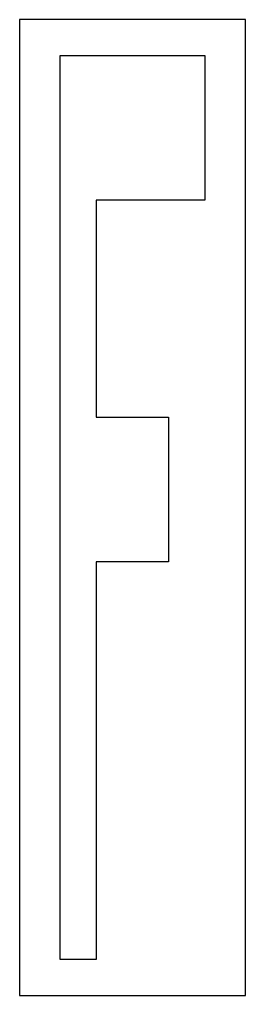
# Model space of a CAD drawing. Extents: x 0 to 25, y 0 to 108.
import ezdxf

# ---------------------------------------------------------------- set-up
doc = ezdxf.new("R2010")
doc.units = 0
doc.layers.add('CUT', color=7, linetype='Continuous')
doc.layers.add('OUTSIDE', color=1, linetype='Continuous')

msp = doc.modelspace()

# ---------------------------------------------------------------- linework, layer by layer
at = {"layer": 'CUT'}
msp.add_lwpolyline([(4.5, 104), (20.5, 104), (20.5, 88), (8.4975, 88), (8.4975, 64), (16.4925, 64), (16.4925, 48), (8.4975, 48), (8.4975, 4), (4.5, 4)], close=True, dxfattribs=at)
at = {"layer": 'OUTSIDE'}
msp.add_lwpolyline([(0, 0), (25, 0), (25, 108), (0, 108)], close=True, dxfattribs=at)

doc.saveas('drawing.dxf')
